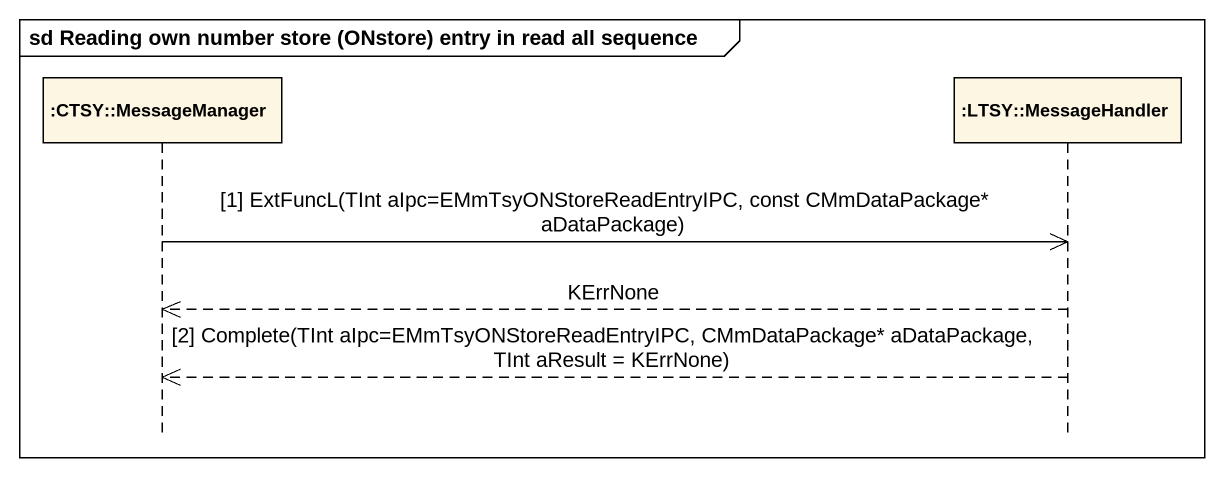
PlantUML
@startuml
mainframe sd Reading own number store (ONstore) entry in read all sequence
hide footbox
participant ":CTSY::MessageManager" as CTSY_MessageManager
participant ":LTSY::MessageHandler" as LTSY_MessageHandler

CTSY_MessageManager ->> LTSY_MessageHandler : [1] ExtFuncL(TInt aIpc=EMmTsyONStoreReadEntryIPC, const CMmDataPackage* aDataPackage)
LTSY_MessageHandler -->> CTSY_MessageManager : KErrNone
LTSY_MessageHandler -->> CTSY_MessageManager : [2] Complete(TInt aIpc=EMmTsyONStoreReadEntryIPC, CMmDataPackage* aDataPackage, TInt aResult = KErrNone)
@enduml
